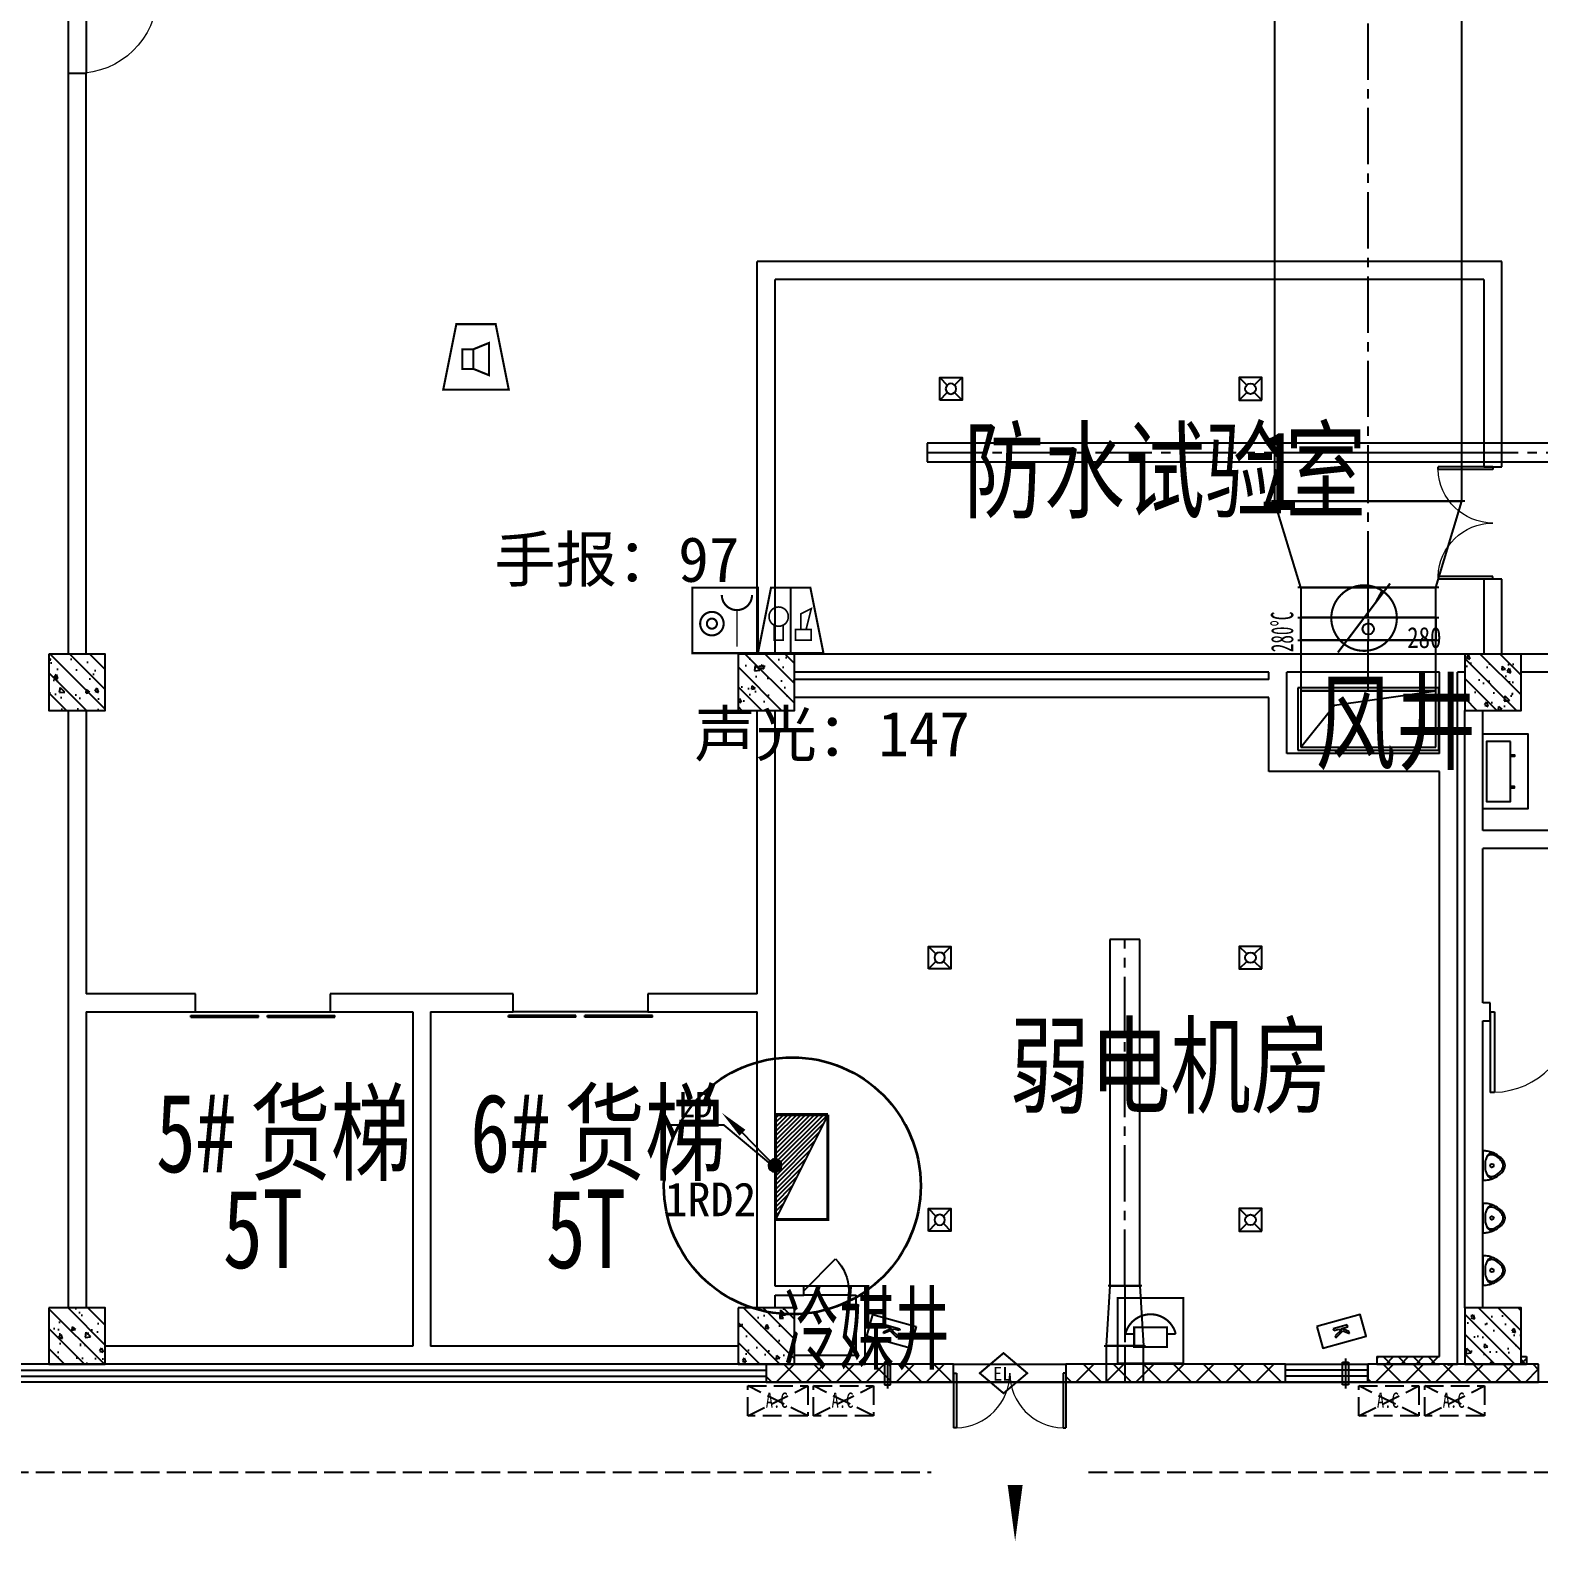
# Model space of a CAD drawing. Header units: millimetres. Extents: x -633009578 to 5705885, y -633235091 to 2571734.
# Drawn here: x 3639297 to 3659430, y 2057773 to 2078035 of the extents above; entities that cross this region are included whole.
import ezdxf
from ezdxf.enums import TextEntityAlignment as Align

# ---------------------------------------------------------------- set-up
doc = ezdxf.new("R2010")
doc.units = ezdxf.units.MM
doc.header["$LTSCALE"] = 1000
doc.header["$MEASUREMENT"] = 0
doc.linetypes.add('CENTER2', pattern=[1.125, 0.75, -0.125, 0.125, -0.125])
doc.linetypes.add('DASH', pattern=[0.35, 0.25, -0.1])
doc.layers.get('0').update_dxf_attribs({"color": 9})
for name, color, linetype in [('000000000000电气', 7, 'Continuous'), ('A-COLUM(柱)', 255, 'Continuous'), ('A-DI-S(箭头)', 76, 'Continuous'), ('A-DOOR(门）', 4, 'Continuous'), ('A-EQPM(设备)', 15, 'Continuous'), ('A-F-AREA(计算)', 5, 'Continuous'), ('A-HATH(填充)', 8, 'Continuous'), ('A-LM-QPM(设备)', 8, 'Continuous'), ('A-LVTY(厨卫)', 8, 'Continuous'), ('A-ST-O(室外)', 54, 'Continuous'), ('A-TEXT(房间)', 243, 'Continuous'), ('A-WALL(墙)', 255, 'Continuous'), ('A-WINDOW（窗）', 4, 'Continuous'), ('DUCT-排烟中心线', 5, 'CENTER2'), ('DUCT-排烟法兰', 4, 'Continuous'), ('DUCT-排烟管', 2, 'Continuous'), ('DUCT-排烟管立管', 2, 'Continuous'), ('DUCT-排烟管端线', 4, 'Continuous'), ('DUCT-排烟阀门', 7, 'Continuous'), ('DUCT-排风中心线', 5, 'CENTER2'), ('DUCT-排风法兰', 2, 'Continuous'), ('DUCT-排风管', 31, 'Continuous'), ('DUCT-排风管端线', 2, 'Continuous'), ('H-Dev', 4, 'Continuous'), ('hvac-hide', 8, 'Continuous'), ('WALL', 9, 'Continuous'), ('电-弱电平面-箭头', 3, 'Continuous'), ('电-强电平面-标注', 3, 'Continuous'), ('设备-安防', 3, 'Continuous'), ('设备-消防', 3, 'Continuous'), ('设备-箱柜', 3, 'Continuous')]:
    doc.layers.add(name, color=color, linetype=linetype)
doc.styles.add('_TCH', font='simhei.ttf', dxfattribs={"width": 0.75, "bigfont": 'hztxt.shx'})
doc.styles.add('_TCH_DIM', font='simhei.ttf', dxfattribs={"width": 0.8, "bigfont": 'hztxt.shx'})
doc.styles.add('_TEL_DIM', font='simhei.ttf', dxfattribs={"height": 3.5, "bigfont": 'HZTXT'})
doc.styles.add('_THVAC_DIM', font='simhei.ttf', dxfattribs={"width": 0.8, "height": 3.5, "bigfont": 'HZTXT'})
doc.styles.add('ELEC-DIM', font='simhei.ttf')
doc.styles.add('IDQSTYLE', font='simhei.ttf', dxfattribs={"width": 0.707, "bigfont": 'hztxt.shx'})
doc.styles.get("Standard").update_dxf_attribs({"font": 'simhei.ttf', "bigfont": 'hztxt.shx'})
doc.styles.add('TXT', font='simhei.ttf', dxfattribs={"width": 0.8, "bigfont": 'hztxt.shx'})
doc.styles.add('宋体', font='simhei.ttf')
pattern_1 = [(45, (1102421.475196055, 677964.29318137), (-200.0002033111466, 200.0002033111467), []), (135, (1102421.475196055, 677964.29318137), (-200.0002033111467, -200.0002033111466), [])]
pattern_2 = [(45, (1102321.475196055, 677964.29318137), (-100.0001016555733, 100.0001016555733), []), (135, (1102321.475196055, 677964.29318137), (-100.0001016555733, -100.0001016555733), [])]

# ---------------------------------------------------------------- blocks, each defined once
blk = doc.blocks.new('*X123')
at = {"color": 0, "linetype": 'Continuous'}
for p, q in [((236.8433150387835, 319.9990725063215), (241.4210886051158, 324.5768460726538)), ((237.2675791074955, 319.9990725063215), (242.2655414724513, 324.9970348712774)), ((237.6918431762074, 319.9990725063215), (242.2655414724513, 324.5727708025654)), ((235.1462587639358, 319.9990725063215), (238.0269760554204, 322.8797897978061)), ((235.5705228326477, 319.9990725063215), (238.8755041928442, 323.304053866518)), ((235.9947869013596, 319.9990725063215), (239.7240323302681, 323.7283179352299)), ((236.4190509700716, 319.9990725063215), (240.5725604676919, 324.1525820039419)), ((238.1161072449193, 319.9990725063215), (242.2655414724513, 324.1485067338535)), ((238.5403713136312, 319.9990725063215), (242.2655414724513, 323.7242426651416)), ((238.9646353823431, 319.9990725063215), (242.2655414724513, 323.2999785964296)), ((239.3888994510551, 319.9990725063215), (242.2655414724513, 322.8757145277177)), ((233.8734665578, 319.9990725063215), (235.4813916431488, 321.6069975916703)), ((234.297730626512, 319.9990725063215), (236.3299197805727, 322.0312616603822)), ((234.7219946952239, 319.9990725063215), (237.1784479179965, 322.4555257290941)), ((239.813163519767, 319.9990725063215), (242.2655414724513, 322.4514504590058)), ((240.2374275884789, 319.9990725063215), (242.2655414724513, 322.0271863902939)), ((240.6616916571909, 319.9990725063215), (242.2655414724513, 321.6029223215819)), ((232.6006743516642, 319.9990725063215), (232.9358072308772, 320.3342053855345)), ((233.0249384203761, 319.9990725063215), (233.7843353683011, 320.7584694542464)), ((233.4492024890881, 319.9990725063215), (234.6328635057249, 321.1827335229584)), ((241.0859557259028, 319.9990725063215), (242.2655414724513, 321.17865825287)), ((241.5102197946147, 319.9990725063215), (242.2655414724513, 320.7543941841581)), ((241.9344838633266, 319.9990725063215), (242.2655414724513, 320.3301301154461))]:
    blk.add_line(p, q, dxfattribs=at)
blk = doc.blocks.new('HC000431')
at = {"color": 0, "linetype": 'Continuous'}
blk.add_line((5, 2.5), (-5, -2.5), dxfattribs=at)
at = {"color": 0, "linetype": 'Continuous', "const_width": 0.3}
for points in [[(5, 2.5), (-5, 2.5), (-5, -2.5)], [(-5, -2.5), (5, -2.5), (5, 2.5)]]:
    blk.add_lwpolyline(points, dxfattribs=at)
at = {"color": 0, "linetype": 'Continuous'}
blk.add_blockref('*X123', (-237.2655414724513, -322.4990725063215), dxfattribs=at)
at = {"color": 0, "style": 'IDQSTYLE', "width": 0.7}
blk.add_attdef('PSFHATT', (7.000000000000028, -2.5), '', height=2.5, dxfattribs=at)
blk = doc.blocks.new('HC001230')
at = {"color": 0, "linetype": 'Continuous', "const_width": 0.2}
blk.add_lwpolyline([(-3.125, 3.125), (3.125, 3.125), (3.125, -3.125), (-3.125, -3.125)], close=True, dxfattribs=at)
for points in [[(-1.749999999999972, 0.8473639094686121, -0.1989123673796602), (1.4210854715202e-14, 1.57223764362152, -0.1989123673796619), (1.750000000000028, 0.8473639094686121, -0.1359723361279837), (2.401072989950848, -0.3027623563785085, -0.1989123673796581)], [(-2.401072989951189, -0.3027623563785085, -0.1359723361280036), (-1.749999999999972, 0.8473639094686121, -0.1989123673796602)]]:
    blk.add_lwpolyline(points, format="xyb", dxfattribs=at)
for points in [[(-1.5625, 0.32223764362152), (1.5625, 0.32223764362152), (1.5625, -1.55276235637848), (-1.5625, -1.55276235637848), (-1.5625, 0.32223764362152)], [(-2.40107298995126, -0.3027623563785085), (-1.5625, -0.30276235637848)], [(1.5625, -0.30276235637848), (2.401072989950791, -0.3027623563785085)]]:
    blk.add_lwpolyline(points, dxfattribs=at)
at = {"color": 0, "style": 'IDQSTYLE', "width": 0.7}
blk.add_attdef('PSFHATT', (5.125, -3.125), '', height=2.5, dxfattribs=at)
blk = doc.blocks.new('HC001213')
at = {"color": 0, "linetype": 'Continuous', "const_width": 0.2}
blk.add_lwpolyline([(-1.875, 3.125), (1.875, 3.125), (3.125, -3.125), (-3.125, -3.125)], close=True, dxfattribs=at)
for points in [[(-0.243653517016746, 0.7382802506738564), (1.231346482983254, 1.338280250673856), (1.231346482983254, -1.736719749326144), (-0.243653517016746, -1.136719749326144)], [(-1.293653517016746, 0.7382802506738564), (-0.243653517016746, 0.7382802506738564), (-0.243653517016746, -1.136719749326144), (-1.293653517016746, -1.136719749326144), (-1.293653517016746, 0.7382802506738564)]]:
    blk.add_lwpolyline(points, dxfattribs=at)
at = {"color": 0, "style": 'IDQSTYLE', "width": 0.7}
blk.add_attdef('PSFHATT', (5.125, -3.125), '', height=2.5, dxfattribs=at)
blk = doc.blocks.new('HC001212')
at = {"color": 0, "linetype": 'Continuous', "const_width": 0.2}
blk.add_lwpolyline([(-1.875, 3.125), (1.875, 3.125), (3.125, -3.125), (-3.125, -3.125)], close=True, dxfattribs=at)
at = {"color": 0, "linetype": 'Continuous'}
for points, const_width in [([(0, 3.125), (0, -3.125)], 0.2), ([(-1.459485991813081, -0.8805239327332393), (-1.95948599181308, 1.119476067266761), (-0.9594859918130805, 0.619476067266761), (-0.9594859918130805, -0.8805239327332393)], 0.16), ([(-1.959485991813081, -1.880523932733239), (-1.95948599181308, -0.8805239327332393), (-0.4594859918130805, -0.8805239327332393), (-0.4594859918130805, -1.880523932733239), (-1.959485991813081, -1.880523932733239)], 0.16), ([(0.7290485194275803, -0.380523932733239), (0.7290485194281489, -1.880523932733239), (1.569048519428149, -1.880523932733239), (1.569048519430491, -0.380523932733239)], 0.16)]:
    blk.add_lwpolyline(points, dxfattribs=dict(at, const_width=const_width))
at = {"color": 0, "linetype": 'Continuous', "const_width": 0.16}
blk.add_lwpolyline([(1.799048519428144, -0.2905239327332435, 0.1989123673796631), (2.068287334970649, 0.3594760672667566, 0.1989123673796631), (1.799048519428145, 1.009476067266757, 0.1989123673796404), (1.149048519428189, 1.278714882809276, 0.1989123673796654), (0.4990485194281443, 1.009476067266757, 0.198912367379653), (0.2298097038856248, 0.3594760672667572, 0.1989123673796529), (0.4990485194281444, -0.2905239327332433, 0.1989123673796571), (1.14904851942816, -0.5597627482757622, 0.1989123673796488)], format="xyb", close=True, dxfattribs=at)
at = {"color": 0, "style": 'IDQSTYLE', "width": 0.7}
blk.add_attdef('PSFHATT', (5.125, -3.125), '', height=2.5, dxfattribs=at)
blk = doc.blocks.new('HC001208')
at = {"color": 0, "linetype": 'Continuous', "const_width": 0.2}
blk.add_lwpolyline([(-3.125, 3.125), (3.125, 3.125), (3.125, -3.125), (-3.125, -3.125)], close=True, dxfattribs=at)
blk.add_lwpolyline([(-2.560875308812533, 2.421549273106315, 0.198912367379651), (-2.13910907372117, 1.40331550819771, 0.1989123673796632), (-1.120875308812534, 0.9815492731063138, 0.1989123673796561), (-0.1026415439039181, 1.403315508197666, 0.1989123673796525), (0.3191246911874668, 2.421549273106313)], format="xyb", dxfattribs=at)
at = {"color": 0, "linetype": 'Continuous', "const_width": 0.128}
blk.add_lwpolyline([(-1.120875308812544, 0.9815492731063138), (-1.120875308812535, -2.518826738720627)], dxfattribs=at)
at = {"color": 0, "linetype": 'Continuous', "const_width": 0.2}
for points in [[(2.383210274305692, -0.3093507400644881, 0.9999999999999997), (0.1432102743056918, -0.3093507400644877, 0.9999999999999999)], [(0.7832102743056915, -0.3093507400644884, 0.9999999999999994), (1.743210274305692, -0.3093507400644881, 0.9999999999999994)]]:
    blk.add_lwpolyline(points, format="xyb", close=True, dxfattribs=at)
at = {"color": 0, "style": 'IDQSTYLE', "width": 0.7}
blk.add_attdef('PSFHATT', (5.125, -3.125), '', height=2.5, dxfattribs=at)
blk = doc.blocks.new('HC001303')
at = {"color": 0, "linetype": 'Continuous'}
blk.add_line((1.147673841419251, 1.538953517481514), (1.735401947549264, 2.599742189978989), dxfattribs=at)
at = {"color": 0, "linetype": 'Continuous', "const_width": 0.2}
blk.add_lwpolyline([(2.673745217742495e-14, -3.125, 0.1989123673796571), (2.209708691207992, -2.209708691207937, 0.1989123673796571), (3.125000000000028, -4.323120637516818e-16, 0.1989123673796568), (2.209708691207993, 2.209708691207993, 0.1989123673796569), (2.841876514387939e-14, 3.125, 0.1989123673796569), (-2.209708691207936, 2.209708691207994, 0.1989123673796568), (-3.124999999999972, 2.10353517373855e-15, 0.1989123673796572), (-2.209708691207937, -2.209708691207936, 0.1989123673796571)], format="xyb", close=True, dxfattribs=at)
blk.add_lwpolyline([(-2.500110713345594, -3.281016827298258), (2.47847216535268, 3.297393019579605)], dxfattribs=at)
at = {"color": 0, "style": 'IDQSTYLE', "width": 0.7}
for tag, p in [('280', (4.109408226946883, -2.854615367737885)), ('PSFHATT', (5.125000010000028, -3.281016827298258))]:
    blk.add_attdef(tag, p, '', height=2, dxfattribs=at)
blk = doc.blocks.new('*X130')
at = {"color": 0, "linetype": 'Continuous'}
for p, q in [((192.587376364835, 446.7215535232801), (193.8713933576327, 448.0055705160779)), ((192.6509968705344, 446.3609099602676), (194.2320369206452, 447.9419500103785)), ((192.6864539319484, 447.2448951591055), (193.3480517218074, 447.9064929489645)), ((192.7889704286661, 446.0746194496875), (194.5183274312254, 447.8039764522467)), ((192.9823694457329, 445.8437543980423), (194.7491924828706, 447.61057743518)), ((193.2275231399996, 445.664644023597), (194.9283028573159, 447.3654237409133)), ((193.5311577474, 445.5440145622856), (195.0489323186273, 447.0617891335129)), ((193.9202347052458, 445.5088274514194), (195.0841194294935, 446.6727121756671)), ((194.6075199946775, 445.7718486721392), (194.8210982087737, 445.9854268862354))]:
    blk.add_line(p, q, dxfattribs=at)
blk = doc.blocks.new('HC001441')
at = {"color": 0, "linetype": 'Continuous'}
blk.add_line((0, -0.05776119327242668), (3.105492900474815, 3.117216328523909), dxfattribs=at)
blk.add_lwpolyline([(3.105492900474815, 3.117216328523909, 0.8, 0, 0), (5.057392361378561, 5.003787405167827, 0, 0, 0)], format="xyseb", dxfattribs=at)
blk.add_circle((0, 0), 0.625, dxfattribs=at)
at = {"color": 0, "linetype": 'Continuous', "xscale": 0.5, "yscale": 0.5, "zscale": 0.5}
blk.add_blockref('*X130', (-96.91845018383279, -223.3780232566237), dxfattribs=at)
at = {"color": 0, "style": 'IDQSTYLE', "width": 0.7}
blk.add_attdef('PSFHATT', (7.057392361378561, -0.62500001), '', height=2.5, dxfattribs=at)
blk = doc.blocks.new('$equip$00002474')
for p, q in [((-0.519992380955955, 1.000000338535756e-05), (7.619048119522631e-06, 0.4400100000020757)), ((7.619048119522631e-06, 0.4400100000020757), (0.5200076190521941, 1.000000338535756e-05)), ((7.619048119522631e-06, -0.4399899999989429), (-0.519992380955955, 1.000000338535756e-05)), ((0.5200076190521941, 1.000000338535756e-05), (7.619048119522631e-06, -0.4399899999989429))]:
    blk.add_line(p, q)
at = {"const_width": 0.04}
blk.add_lwpolyline([(7.619048119522631e-06, 0.4400100000020757), (-0.519992380955955, 1.000000338535756e-05), (7.619048119522631e-06, -0.4399899999989429), (0.5200076190521941, 1.000000338535756e-05), (7.619048119522631e-06, 0.4400100000020757), (-0.519992380955955, 1.000000338535756e-05)], dxfattribs=at)
for p in [(7.619048119522631e-06, 0.4400100000020757), (-0.519992380955955, 1.000000338535756e-05), (0.5200076190521941, 1.000000338535756e-05), (7.619048119522631e-06, -0.4399899999989429)]:
    blk.add_point(p)
at = {"color": 7, "style": '_TEL_DIM'}
blk.add_attdef('$TEXT$', text='', height=0.3, dxfattribs=at).set_placement((0.02805548798642121, 0.01213281898526475), align=Align.MIDDLE_CENTER)
at = {"color": 7, "style": '_TEL_DIM', "flags": 1}
blk.add_attdef('A', text='', height=2e-05, dxfattribs=at).set_placement((0, 0), align=Align.MIDDLE_CENTER)
blk = doc.blocks.new('开水器aaa')
at = {"layer": 'A-LVTY(厨卫)'}
for points in [[(7453607.282514825, -191465.6006925891), (7454607.282514825, -191465.6006925891), (7454607.282514825, -192065.6006983465), (7453607.282514825, -192065.6006983465)], [(7454507.282514825, -191836.1650642345), (7454507.282514825, -191516.1650642345), (7453707.282514825, -191516.1650642345), (7453707.282514825, -191836.1650642345)], [(7453887.282514825, -191836.1650642345), (7453887.282514825, -191886.1650642345), (7453907.282514825, -191886.1650642345), (7453907.282514825, -191836.1650642345)], [(7454327.282514825, -191836.1650642345), (7454327.282514825, -191886.1650642345), (7454307.282514825, -191886.1650642345), (7454307.282514825, -191836.1650642345)]]:
    blk.add_lwpolyline(points, close=True, dxfattribs=at)
blk = doc.blocks.new('$plan$00000387')
for points in [[(-195.1053413768082, -0.0007896247711869364), (195.1053413768082, 0.0007896247707321891, -0.056281), (192.2349483853259, -62.07158893748328, -0.051243), (175.2703486377404, -125.5748806645047, -0.047086), (143.6831082538288, -189.724628874892, -0.038643), (109.2489721777902, -237.0609902997553, -0.050944), (77.11679163034205, -267.7759659795192, -0.073316), (36.52038586093977, -290.7338367186967, -0.092337), (0.001018339326947171, -297.5362265440604, -0.092337), (-36.51803354920821, -290.7341323159712, -0.073316), (-77.11462417741222, -267.776590178973, -0.050944), (-109.2474259731857, -237.0618745823472, -0.038643), (-143.6819452275654, -189.7257908973352, -0.047086), (-175.269704824098, -125.5762993672297, -0.051243), (-192.2348186147988, -62.07314493917374, -0.056281)], [(0.0004063761161887669, -146.3291454144546, 0.999985), (0.0002089799604618747, -97.55313528460101, 0.999985)]]:
    blk.add_lwpolyline(points, format="xyb", close=True)
for points in [[(-169.3906686580854, -140.1226315288268, -0.078162), (-170.9980199055512, -114.6377667698976, -0.158684), (-159.1263041735847, -87.15485956814655, -0.087457), (-117.404978437914, -53.84085994681891, -0.073385), (-70.49119853318143, -36.56470876068397, -0.051629), (0.0003042701246158686, -29.26612660759247), (0.0003042701246158686, -29.26612660759247, -0.051629), (70.49149449189827, -36.56413818386, -0.073385), (117.4050415866323, -53.83990962471171, -0.087457), (159.1270096202247, -87.15357250312127, -0.158684), (170.9989478331345, -114.6363836417117, -0.078162), (169.3918028553499, -140.1212604160505)], [(117.0630501052547, -53.65384373908455, -0.099174), (138.5356947175851, -84.86577428893679, -0.110283), (144.8304822659725, -118.461657304113, -0.092873), (136.0170142026468, -157.9354627454745, -0.05733), (119.0399966660161, -187.626263302564, -0.037877), (85.37168024390257, -226.8225566132141, -0.072182), (35.33205354717484, -264.1794573646985, -0.124936), (0.001291311165005027, -273.1480356215775), (0.001291311165005027, -273.1480356215775, -0.124936), (-35.32991617790412, -264.1797433356796, -0.072182), (-85.36984427394054, -226.8232476352587, -0.037877), (-119.0384779452529, -187.6272268447183, -0.05733), (-136.0157358103124, -157.9365637070459, -0.092873), (-144.8298950764129, -118.4628296054302, -0.110283), (-138.5353804395845, -84.8668946738876, -0.099174), (-117.0629874684723, -53.65479130090807)]]:
    blk.add_lwpolyline(points, format="xyb")
blk = doc.blocks.new('VdFDAFDFfasdgfswgre')
at = {"layer": 'A-LM-QPM(设备)'}
for p, q in [((-18.82899837940931, -406.182118716184), (32.44091908354312, -219.865729555022)), ((26.97990751266479, -333.232229411602), (5.094279481098056, -412.765245873481)), ((49.2817729152739, -324.0305588338524), (26.97990751266479, -333.232229411602)), ((26.97990751266479, -333.232229411602), (49.2817729152739, -324.0305588338524)), ((67.04131023027003, -429.8116214922629), (26.97990751266479, -333.232229411602)), ((32.44091908354312, -219.865729555022), (56.36419694311917, -226.448856712319)), ((56.36419694311917, -226.448856712319), (37.18157476373017, -296.1590703437105)), ((37.18157476373017, -296.1590703437105), (49.2817729152739, -324.0305588338524)), ((49.2817729152739, -324.0305588338524), (125.9159782715142, -245.5878820237704)), ((153.1663345098495, -253.0865434217267), (58.93851659074426, -349.0140868732706)), ((58.93851659074426, -349.0140868732706), (97.61874484550208, -438.2258171304129)), ((125.9159782715142, -245.5878820237704), (153.1663345098495, -253.0865434217267)), ((5.094279481098056, -412.765245873481), (-18.82899837940931, -406.182118716184)), ((97.61874484550208, -438.2258171304129), (67.04131023027003, -429.8116214922629))]:
    blk.add_line(p, q, dxfattribs=at)
blk.add_lwpolyline([(0, 0), (289.248551459983, -79.59444376500323), (130.0596639309078, -658.0915466849692), (-159.1888875309378, -578.4971029208973)], close=True, dxfattribs=at)
blk = doc.blocks.new('31231')
at = {"layer": 'A-EQPM(设备)', "linetype": 'DASH', "ltscale": 500}
blk.add_lwpolyline([(46963.81837394973, 1033204.040788963), (46963.81837394973, 1032804.040788963)], dxfattribs=at)
blk.add_lwpolyline([(46923.81837394973, 1033154.040788963), (47003.81837394973, 1033154.040788963), (47003.81837394973, 1032854.040788963), (46923.81837394973, 1032854.040788963)], close=True, dxfattribs=at)
blk = doc.blocks.new('1fdasdas')
at = {"layer": 'A-EQPM(设备)', "linetype": 'DASH'}
for p, q in [((800.000240216963, -0.0003133723512291908), (0.0002401703968644142, 399.9996865927242)), ((0.0002401703968644142, -0.0003133723512291908), (800.000240216963, 399.9996865927242))]:
    blk.add_line(p, q, dxfattribs=at)
blk.add_lwpolyline([(0.0002401703968644142, 399.9996865927242), (800.000240216963, 399.9996865927242), (800.000240216963, -0.0003133723512291908), (0.0002401703968644142, -0.0003133723512291908)], close=True, dxfattribs=at)
at = {"layer": 'A-EQPM(设备)', "style": '_TCH_DIM', "width": 0.7058823529411765}
blk.add_text('A.C', height=204, dxfattribs=at).set_placement((239.6609672275372, 108.2505295248702))
blk = doc.blocks.new('$DorLib2D$00000002')
for p, q in [((-0.5, -5.684341886080802e-17), (-0.5000000000000007, 0.4875)), ((-0.4750000000000007, 0.4875), (-0.5000000000000007, 0.4875)), ((-0.475, -2.842170943040401e-17), (-0.4750000000000007, 0.4875)), ((0.475, -2.842170943040401e-17), (0.4750000000000007, 0.4875)), ((0.4750000000000007, 0.4875), (0.5000000000000007, 0.4875)), ((0.5, -5.684341886080802e-17), (0.5000000000000007, 0.4875)), ((-0.5, -5.684341886080802e-17), (-0.475, -2.842170943040401e-17)), ((0.5, -5.684341886080802e-17), (0.475, -2.842170943040401e-17))]:
    blk.add_line(p, q)
at = {"lineweight": 13}
for centre, start, end in [((-0.4875, -4.263256414560601e-17), 0, 88.53071641864632), ((0.4875, -4.263256414560601e-17), 91.4692835813537, 180)]:
    blk.add_arc(centre, 0.4875, start, end, dxfattribs=at)
blk = doc.blocks.new('$TCHSYS$WIN2D')
for p, q in [((-0.5, 0.5), (0.5, 0.5)), ((-0.5, 0.5), (-0.4999999999999999, -0.5)), ((0.5, 0.5), (0.4999999999999998, -0.5)), ((0.5, 0.1666666666666666), (-0.5, 0.1666666666666666)), ((0.5, -0.1666666666666667), (-0.5, -0.1666666666666667)), ((-0.4999999999999999, -0.5), (0.5, -0.5))]:
    blk.add_line(p, q)
blk = doc.blocks.new('$DorLib2D$00000114')
at = {"color": 0}
blk.add_line((0.4999999999999964, 3.552713678800501e-15), (-0.2071067811864751, 0.7071067811864857), dxfattribs=at)
blk.add_arc((0.5000000000013856, -1.154631945610163e-12), 1.000000000001696, 135, 180, dxfattribs=at)
blk = doc.blocks.new('$DORLIB2D$00000127')
at = {"color": 0}
for points in [[(-0.5333333333328483, 0.7948983154366971), (-0.5333333333328483, 0.690405644187237)], [(-0.03333333333284827, 0.7948983154366971), (-0.5333333333328483, 0.7948983154366971)], [(-0.03333333333284827, 0.7948983154366971), (-0.03333333333284827, 0.690405644187237)], [(0.5333333333328483, 0.7948983154366971), (0.03333333333284827, 0.7948983154366971)], [(0.03333333333284827, 0.7948983154366971), (0.03333333333284827, 0.690405644187237)], [(0.5333333333328483, 0.7948983154366971), (0.5333333333328483, 0.690405644187237)], [(-0.03333333333284827, 0.690405644187237), (-0.5333333333328483, 0.690405644187237)], [(0.5333333333328483, 0.690405644187237), (0.03333333333284827, 0.690405644187237)], [(0.5, 0.4999999999999858), (-0.5, 0.4999999999999858)]]:
    blk.add_lwpolyline(points, dxfattribs=at)
blk = doc.blocks.new('$DorLib2D$00000001')
for p, q in [((0.45, 0.9750000000000001), (0.5000000000000002, 0.9750000000000001)), ((0.45, 0), (0.45, 0.9750000000000001)), ((0.5, 0), (0.5, 0.9750000000000001)), ((0.5, 0), (0.45, 0))]:
    blk.add_line(p, q)
at = {"lineweight": 13}
blk.add_arc((0.475, 0), 0.975, 91.4692835813538, 180, dxfattribs=at)
blk = doc.blocks.new('_FZH')
h = blk.add_hatch()
h.set_pattern_fill('钢筋混凝土', color=256, scale=0.1, style=0)
h.set_pattern_definition([(45, (0, 0), (-0.1767766952966369, 0.1767766952966369), []), (50, (0, 0), (0.7172601826007535, -0.06275213498259512), [0.07500000000000001, -0.8250000000000001]), (355, (0, 0), (-0.138751333613, 0.7521921337000119), [0.06, -0.66]), (100.4514, (0.05977168000000001, -0.00522934), (0.5785093817140216, 0.6894395420609536), [0.06374019, -0.701142112]), (46.1842, (0, 0.2), (1.067241048625645, -0.1655190143290181), [0.1125, -1.2375]), (96.6356, (0.088936745, 0.186206693), (0.9346627055487033, 0.9741178709004418), [0.095610288, -1.051713]), (351.1842, (0, 0.2), (0.9346619451336272, 0.9741186009253247), [0.09000000000000001, -0.9900000000000001]), (21, (0.1, 0.15), (0.5969070521184617, -0.4026188906653388), [0.07500000000000001, -0.8250000000000001]), (326, (0.1, 0.15), (0.2433153319215824, 0.7251500450468529), [0.06, -0.66]), (71.4514, (0.149742233, 0.116448394), (0.84022262858149, 0.3225304967099524), [0.06374019, -0.701142112]), (37.50000000000001, (0, 0), (0.01215985531729062, 0.3328938538313115), [0, -0.652, 0, -0.67, 0, -0.6625000000000001]), (7.499999999999999, (0, 0), (0.2630695374421486, 0.3944117118823603), [0, -0.382, 0, -0.637, 0, -0.2525]), (-32.5, (-0.223, 0), (0.533822436172409, -0.02255487173437976), [0, -0.25, 0, -0.78, 0, -1.035]), (-42.5, (-0.323, 0), (0.5831861693423862, 0.1001049823323177), [0, -0.325, 0, -0.518, 0, -0.735])])
h.paths.add_polyline_path([(-0.5, -0.5), (0.5, -0.5), (0.5, 0.5), (-0.5, 0.5)])
blk.add_lwpolyline([(-0.5, -0.5), (0.5, -0.5), (0.5, 0.5), (-0.5, 0.5)], close=True)
blk = doc.blocks.new('bld')
for p, q in [((-149.9999999998836, 150), (-49.7184455517563, 49.71844555204734)), ((150, 150), (49.71844555233838, 49.71844555204734)), ((-49.7184455517563, -49.71844555204734), (-149.9999999998836, -150.0000000009313)), ((49.71844555233838, -49.71844555204734), (150, -150.0000000009313))]:
    blk.add_line(p, q)
blk.add_lwpolyline([(150, 150), (-149.9999999998836, 150), (-149.9999999998836, -150.0000000009313), (150, -150.0000000009313)], close=True)
blk.add_circle((0, 0), 70.3125)
blk = doc.blocks.new('00000594Cent')
at = {"lineweight": -2}
blk.add_line((-218.75, 1.4210854715202e-14), (218.75, 1.4210854715202e-14), dxfattribs=at)
at = {"color": 0, "linetype": 'ByBlock', "lineweight": -2}
blk.add_circle((0, 1.4210854715202e-14), 125, dxfattribs=at)
blk = doc.blocks.new('00000594Body')
at = {"color": 0, "linetype": 'ByBlock', "lineweight": -2}
for p, q in [((-250, -500), (-249.9999999999964, 500)), ((250, 500), (-250, 500)), ((250, -500), (250.0000000000036, 500)), ((-250, -500), (250, -500))]:
    blk.add_line(p, q, dxfattribs=at)

msp = doc.modelspace()

# ---------------------------------------------------------------- hatches: boundary and pattern name
at = {"layer": 'A-HATH(填充)'}
h = msp.add_hatch(dxfattribs=at)
h.set_pattern_fill('多孔材料', color=256, scale=50, style=0)
h.set_pattern_definition(pattern_2)
h.paths.add_polyline_path([(3657269.994031734, 2060234.629172626), (3658104.994034553, 2060234.62917239), (3658192.453359941, 2060282.09537204), (3658104.994031876, 2060334.629172896), (3657269.994031734, 2060334.629172626)])
h = msp.add_hatch(dxfattribs=at)
h.set_pattern_fill('多孔材料', color=256, scale=50, style=0)
h.set_pattern_definition(pattern_2)
h.paths.add_polyline_path([(3659194.99403178, 2060334.629172626), (3659194.99403178, 2060234.629172626), (3659269.994031734, 2060234.629172626), (3659269.994031734, 2060334.629172626)])
h = msp.add_hatch(dxfattribs=at)
h.set_pattern_fill('多孔材料', color=256, scale=100, style=0)
h.set_pattern_definition(pattern_1)
h.paths.add_polyline_path([(3649119.983631622, 2059994.629172632), (3651619.994030996, 2059994.629172632), (3651619.994030996, 2060234.629172623), (3649119.983631623, 2060234.629172623)])
h = msp.add_hatch(dxfattribs=at)
h.set_pattern_fill('多孔材料', color=256, scale=100, style=0)
h.set_pattern_definition(pattern_1)
h.paths.add_polyline_path([(3653119.994030996, 2059994.629172632), (3656049.994032522, 2059994.629172632), (3656049.994032522, 2060234.629172622), (3653119.994030996, 2060234.629172623)])
h = msp.add_hatch(dxfattribs=at)
h.set_pattern_fill('多孔材料', color=256, scale=100, style=0)
h.set_pattern_definition(pattern_1)
h.paths.add_polyline_path([(3657149.994032522, 2059994.629172632), (3659429.994031504, 2059994.629172632), (3659429.994031505, 2060234.629172622), (3657149.994032522, 2060234.629172622)])

# ---------------------------------------------------------------- linework, layer by layer
at = {"layer": '000000000000电气', "color": 2, "lineweight": 35}
msp.add_circle((3649467.403877669, 2062614.252502452), 1714.535569525789, dxfattribs=at)
at = {"layer": 'A-DI-S(箭头)'}
msp.add_lwpolyline([(3652442.203828643, 2059535.563230831, 0, 0, 0), (3652442.203828643, 2057872.563230831, 0, 200, 0), (3652442.203828643, 2058622.563230831, 0, 0, 0)], format="xyseb", dxfattribs=at)
at = {"layer": 'A-DOOR(门）'}
for p, q in [((3639799.99403178, 2078559.629172243), (3639799.99403178, 2077459.629172243)), ((3640039.99403178, 2078559.629172243), (3640039.99403178, 2077459.629172243)), ((3650219.994031777, 2061274.629177374), (3649619.994031777, 2061274.629177366)), ((3650219.994031779, 2061154.629177374), (3649619.994031779, 2061154.629177366)), ((3651619.994031182, 2060234.629172625), (3653119.994031182, 2060234.629172625)), ((3651619.994031182, 2059994.629172625), (3653119.994031182, 2059994.629172625))]:
    msp.add_line(p, q, dxfattribs=at)
at = {"layer": 'A-F-AREA(计算)'}
msp.add_lwpolyline([(3534479.994031782, 2196074.629172625), (3668759.994031782, 2196074.629172625), (3668759.994031782, 2059994.629172625), (3534479.994031782, 2059994.629172625)], close=True, dxfattribs=at)
at = {"layer": 'A-ST-O(室外)', "linetype": 'DASH'}
for points in [[(3633769.993591441, 2058794.629172639), (3651319.994031182, 2058794.629172639)], [(3653419.994031182, 2058794.629172639), (3665969.993636564, 2058794.62917264)]]:
    msp.add_lwpolyline(points, dxfattribs=at)
at = {"layer": 'A-WALL(墙)'}
for p, q in [((3640039.994031825, 2077459.629172276), (3639799.994031772, 2077459.629172276)), ((3639799.994031772, 2077459.629172276), (3639799.994031783, 2069709.629172256)), ((3640039.994031792, 2069709.629172256), (3640039.994031825, 2077459.629172276)), ((3648999.994031749, 2069709.629172256), (3648999.994031821, 2074949.629172648)), ((3658939.994031734, 2074949.629172648), (3648999.994031821, 2074949.629172648)), ((3658939.99403176, 2072209.629172784), (3658939.994031734, 2074949.629172648)), ((3649239.994031735, 2069709.629172638), (3649239.994031733, 2074709.629172648)), ((3658699.994031829, 2074709.629172648), (3649239.994031733, 2074709.629172648)), ((3658699.994031829, 2074709.629172648), (3658699.994031786, 2072209.629172784)), ((3658699.994031786, 2072209.629172784), (3658939.99403176, 2072209.629172784)), ((3658939.994031774, 2070709.629172276), (3658699.994031786, 2070709.629172276)), ((3658699.994031786, 2070709.629172276), (3658699.994031829, 2069709.629173004)), ((3658939.99403178, 2069709.629172628), (3658939.994031774, 2070709.629172276)), ((3655949.994031762, 2069709.629172625), (3649494.994031341, 2069709.629172571)), ((3658224.994031835, 2069709.629172625), (3655949.994031762, 2069709.629172625)), ((3658444.994031993, 2069709.629172969), (3658224.994031835, 2069709.629172625)), ((3661909.994031664, 2069709.629172711), (3659194.994031342, 2069709.629172521)), ((3655829.994030786, 2069469.629172637), (3649494.994031342, 2069469.629172571)), ((3655829.994030786, 2069369.629172637), (3649494.994031342, 2069369.629172603)), ((3655829.994030786, 2069369.629172637), (3655829.994030786, 2069469.629172637)), ((3656069.994031761, 2069249.629172625), (3656069.994032222, 2069469.629172598)), ((3658104.994031643, 2069469.629172598), (3656069.994032222, 2069469.629172598)), ((3658104.994031644, 2068384.629172568), (3658104.994031643, 2069469.629172598)), ((3658344.994031836, 2068264.629172632), (3658344.994032013, 2069469.629172239)), ((3658444.994031921, 2069469.629172239), (3658344.994032013, 2069469.629172239)), ((3661669.994031872, 2069469.629172711), (3659194.994031341, 2069469.629172652)), ((3656069.994031755, 2068384.629172568), (3656069.994031761, 2069249.629172625)), ((3639799.99403178, 2068959.629172626), (3639799.99403178, 2065054.629178433)), ((3640039.99403178, 2068959.629172626), (3640039.994031874, 2065174.629178374)), ((3648999.994031763, 2065174.629178301), (3648999.994031837, 2068959.629172907)), ((3649239.994031782, 2065054.62917835), (3649239.994031752, 2068959.629172907)), ((3655829.994031753, 2069129.629172636), (3649494.994031342, 2069129.629172605)), ((3655829.994031753, 2068144.62917279), (3655829.994031753, 2069129.629172636)), ((3658444.994031833, 2067234.629172623), (3658444.994031723, 2068959.629172907)), ((3658684.994031712, 2067354.629172627), (3658684.994031881, 2068959.629172907)), ((3658104.994031644, 2068384.629172568), (3656069.994031755, 2068384.629172568)), ((3658344.994031841, 2060334.629172626), (3658344.994031836, 2068264.629172632)), ((3658104.994031871, 2068144.62917279), (3655829.994031753, 2068144.62917279)), ((3658104.994031876, 2060334.629172896), (3658104.994031871, 2068144.62917279)), ((3661669.994031872, 2067354.629172627), (3658684.994031712, 2067354.629172627)), ((3658444.994031833, 2064934.629172623), (3658444.994031833, 2067234.629172623)), ((3658684.994031869, 2065054.629172733), (3658684.994031869, 2067114.629172623)), ((3661789.99403178, 2067114.629172623), (3658684.994031869, 2067114.629172623)), ((3641499.994031918, 2065174.629178375), (3640039.994031874, 2065174.629178374)), ((3641499.994031916, 2064934.629178528), (3641499.994031918, 2065174.629178375)), ((3644519.99403181, 2065174.629178391), (3643299.994031918, 2065174.629178381)), ((3643299.994031918, 2065174.629178381), (3643299.994031916, 2064934.629178512)), ((3645739.994031409, 2065174.62917832), (3644519.99403181, 2065174.629178391)), ((3645739.994031407, 2064934.629178399), (3645739.994031409, 2065174.62917832)), ((3648999.994031763, 2065174.629178301), (3647539.99403141, 2065174.629178284)), ((3647539.99403141, 2065174.629178284), (3647539.994031407, 2064934.629178382)), ((3639799.99403178, 2065054.629178433), (3639799.994031732, 2060984.629172907)), ((3640039.994031779, 2064934.629178482), (3640039.994031779, 2060984.629172907)), ((3640039.994031779, 2064934.629178482), (3641499.994031916, 2064934.629178528)), ((3643299.994031916, 2064934.629178512), (3644399.994031813, 2064934.629178443)), ((3644399.994031813, 2064934.629178443), (3644399.994031813, 2060474.629172609)), ((3644639.99403179, 2064934.629178446), (3645739.994031407, 2064934.629178399)), ((3644639.99403179, 2064934.629178446), (3644639.99403179, 2060474.62917258)), ((3647539.994031407, 2064934.629178382), (3648999.994031784, 2064934.629178406)), ((3648999.994031783, 2061154.62917736), (3648999.994031784, 2064934.629178406)), ((3649239.994031724, 2061274.629177391), (3649239.994031782, 2065054.62917835)), ((3658444.994031831, 2060984.629172907), (3658444.994031833, 2064934.629172623)), ((3658784.994032013, 2065054.629172656), (3658684.994031869, 2065054.629172733)), ((3658784.994032013, 2064814.629172741), (3658784.994032013, 2065054.629172656)), ((3658684.994031833, 2064814.629172728), (3658784.994032013, 2064814.629172741)), ((3658684.994031908, 2060984.629172907), (3658684.994031833, 2064814.629172728)), ((3649619.994032044, 2061274.629177446), (3649239.994031724, 2061274.629177391)), ((3649619.994032046, 2061154.629177281), (3649619.994032044, 2061274.629177446)), ((3650439.994031504, 2061274.629177407), (3650219.994032044, 2061274.629177453)), ((3650219.994032044, 2061274.629177453), (3650219.994032046, 2061154.629177289)), ((3650439.994031504, 2060234.629171847), (3650439.994031504, 2061274.629177407)), ((3648999.9940323, 2060984.629172256), (3648999.994031783, 2061154.62917736)), ((3649239.994031018, 2060984.629172256), (3649239.994031054, 2061154.629176984)), ((3649239.994031054, 2061154.629176984), (3649619.994032046, 2061154.629177281)), ((3650219.994032046, 2061154.629177289), (3650319.994031505, 2061154.629176998)), ((3650319.994031504, 2060354.629172544), (3650319.994031505, 2061154.629176998)), ((3644399.994031813, 2060474.629172609), (3640294.994031993, 2060474.629172478)), ((3648744.994031993, 2060474.629172706), (3644639.99403179, 2060474.62917258)), ((3649494.994031341, 2060354.629177534), (3650319.994031504, 2060354.629172544)), ((3657269.994031734, 2060334.629172626), (3658104.994031876, 2060334.629172896)), ((3657269.994031734, 2060334.629172626), (3657269.994031734, 2060234.629172626)), ((3658344.994031841, 2060234.62917264), (3658344.994031841, 2060334.629172626)), ((3659194.994031993, 2060334.629174615), (3659269.994031734, 2060334.629172626)), ((3659269.994031734, 2060334.629172626), (3659269.994031734, 2060234.629172626)), ((3644519.994031812, 2060234.629172599), (3640294.994031993, 2060234.629172466)), ((3648744.994031993, 2060234.629172779), (3644519.994031812, 2060234.629172599)), ((3649494.994031342, 2060234.629177669), (3650439.994031504, 2060234.629171847)), ((3657269.994031734, 2060234.629172626), (3658104.994034553, 2060234.62917239)), ((3658223.980904287, 2060223.649697286), (3658214.831341492, 2060224.493970247)), ((3658223.980904287, 2060223.649697286), (3658344.994031841, 2060234.62917264)), ((3659194.994031993, 2060234.62917215), (3659269.994031734, 2060234.629172626))]:
    msp.add_line(p, q, dxfattribs=at)
at = {"layer": 'DUCT-排烟中心线', "color": 8}
for p, q in [((3657155.578075978, 2071750.235106641), (3657155.578075978, 2091037.731632371)), ((3657155.578075978, 2070600.035106641), (3657155.578075978, 2071750.035106641)), ((3657155.578075978, 2070197.107944543), (3657155.578075978, 2070599.835106642)), ((3657155.578075978, 2069218.309814911), (3657155.578075978, 2069896.707944543))]:
    msp.add_line(p, q, dxfattribs=at)
at = {"layer": 'DUCT-排烟法兰', "color": 8}
for p, q in [((3658445.578075978, 2071750.135106641), (3655865.578075978, 2071750.135106641)), ((3658095.578075978, 2070599.935106642), (3656215.578075978, 2070599.935106642)), ((3656215.578075978, 2070197.007944543), (3658095.578075978, 2070197.007944543)), ((3656215.578075978, 2069896.807944543), (3658095.578075978, 2069896.807944543)), ((3656215.578075978, 2069258.309814911), (3656215.578075978, 2068428.309814911)), ((3656255.578075978, 2069258.309814911), (3656215.578075978, 2069258.309814911)), ((3658095.578075978, 2069258.309814911), (3658055.578075978, 2069258.309814911)), ((3658095.578075978, 2068428.309814911), (3658095.578075978, 2069258.309814911)), ((3656215.578075978, 2068428.309814911), (3658095.578075978, 2068428.309814911))]:
    msp.add_line(p, q, dxfattribs=at)
at = {"layer": 'DUCT-排烟管', "color": 8}
for p, q in [((3655905.578075978, 2091037.731632371), (3655905.578075978, 2071750.235106641)), ((3658405.578075978, 2071750.235106641), (3658405.578075978, 2091037.731632371)), ((3656255.578075978, 2070600.035106641), (3655905.578075978, 2071750.035106641)), ((3658055.578075978, 2070600.035106641), (3658405.578075978, 2071750.035106641)), ((3656255.578075978, 2070599.835106642), (3656255.578075978, 2070197.107944543)), ((3658055.578075978, 2070197.107944543), (3658055.578075978, 2070599.835106642)), ((3656255.578075978, 2069896.907944543), (3656255.578075978, 2070196.907944543)), ((3658055.578075978, 2070196.907944543), (3658055.578075978, 2069896.907944543)), ((3656255.578075978, 2069896.707944543), (3656255.578075978, 2069218.309814911)), ((3658055.578075978, 2069218.309814911), (3658055.578075978, 2069896.707944543)), ((3656255.578075978, 2069218.309814911), (3658055.578075978, 2069218.309814911))]:
    msp.add_line(p, q, dxfattribs=at)
at = {"layer": 'DUCT-排烟管立管', "color": 8}
for p, q in [((3658055.578075978, 2069218.309814911), (3656255.578075978, 2069218.309814911)), ((3656255.578075978, 2069218.309814911), (3656255.578075978, 2068468.309814911)), ((3658055.578075978, 2068468.309814911), (3658055.578075978, 2069218.309814911)), ((3656255.578075978, 2068468.309814911), (3658055.578075978, 2068468.309814911))]:
    msp.add_line(p, q, dxfattribs=at)
at = {"layer": 'DUCT-排烟管端线', "color": 8}
for p, q in [((3655905.578075978, 2071750.235106641), (3658405.578075978, 2071750.235106641)), ((3658405.578075978, 2071750.035106641), (3655905.578075978, 2071750.035106641)), ((3656255.578075978, 2070600.035106641), (3658055.578075978, 2070600.035106641)), ((3658055.578075978, 2070599.835106642), (3656255.578075978, 2070599.835106642)), ((3656255.578075978, 2070197.107944543), (3658055.578075978, 2070197.107944543)), ((3658055.578075978, 2070196.907944543), (3656255.578075978, 2070196.907944543)), ((3658055.578075978, 2069896.907944543), (3656255.578075978, 2069896.907944543)), ((3658055.578075978, 2069896.707944543), (3656255.578075978, 2069896.707944543)), ((3656705.578075978, 2069030.809814911), (3658055.578075978, 2069218.309814911)), ((3656255.578075978, 2068468.309814911), (3656705.578075978, 2069030.809814911))]:
    msp.add_line(p, q, dxfattribs=at)
at = {"layer": 'DUCT-排风中心线', "color": 8}
for p, q in [((3651266.038283233, 2072399.963116248), (3655905.578075978, 2072399.963116247)), ((3658405.578075978, 2072399.963116247), (3667787.548039627, 2072399.963116246)), ((3653907.528034538, 2061280.287213244), (3653907.528034538, 2065899.894449651)), ((3653907.528034538, 2061280.087213244), (3653907.528034538, 2060480.087213244)), ((3653907.528034538, 2060479.887213244), (3653907.528034538, 2059994.629172667))]:
    msp.add_line(p, q, dxfattribs=at)
at = {"layer": 'DUCT-排风法兰', "color": 8}
for p, q in [((3654132.528034538, 2061280.187213244), (3653682.528034538, 2061280.187213244)), ((3653632.528034538, 2060479.987213244), (3654182.528034538, 2060479.987213244))]:
    msp.add_line(p, q, dxfattribs=at)
at = {"layer": 'DUCT-排风管', "color": 8}
for p, q in [((3655905.578075978, 2072524.963116247), (3651266.038283233, 2072524.963116248)), ((3651266.038283233, 2072524.963116248), (3651266.038283233, 2072274.963116248)), ((3667787.548039627, 2072524.963116246), (3658405.578075978, 2072524.963116247)), ((3651266.038283233, 2072274.963116248), (3655905.578075978, 2072274.963116247)), ((3658405.578075978, 2072274.963116247), (3667787.548039627, 2072274.963116246)), ((3654107.528034538, 2065899.894449651), (3653707.528034538, 2065899.894449651)), ((3653707.528034538, 2065899.894449651), (3653707.528034538, 2061280.287213244)), ((3654107.528034538, 2061280.287213244), (3654107.528034538, 2065899.894449651)), ((3653707.528034538, 2061280.087213244), (3653657.528034538, 2060480.087213244)), ((3654107.528034538, 2061280.087213244), (3654157.528034538, 2060480.087213244)), ((3653657.528034538, 2060479.887213244), (3653657.528034538, 2059994.629172667)), ((3654157.528034538, 2059994.629172667), (3654157.528034538, 2060479.887213244)), ((3653657.528034538, 2059994.629172667), (3654157.528034538, 2059994.629172667))]:
    msp.add_line(p, q, dxfattribs=at)
at = {"layer": 'DUCT-排风管端线', "color": 8}
for p, q in [((3653707.528034538, 2061280.287213244), (3654107.528034538, 2061280.287213244)), ((3654107.528034538, 2061280.087213244), (3653707.528034538, 2061280.087213244)), ((3653657.528034538, 2060480.087213244), (3654157.528034538, 2060480.087213244)), ((3654157.528034538, 2060479.887213244), (3653657.528034538, 2060479.887213244))]:
    msp.add_line(p, q, dxfattribs=at)
at = {"layer": 'hvac-hide', "color": 8}
for p, q in [((3658405.578075978, 2072524.963116247), (3655905.578075978, 2072524.963116247)), ((3655905.578075978, 2072399.963116247), (3658405.578075978, 2072399.963116247)), ((3655905.578075978, 2072274.963116247), (3658405.578075978, 2072274.963116247)), ((3658055.578075978, 2069258.309814911), (3656255.578075978, 2069258.309814911))]:
    msp.add_line(p, q, dxfattribs=at)
at = {"layer": 'WALL'}
for p, q in [((3651619.994030996, 2060234.629172623), (3649119.983631623, 2060234.629172623)), ((3649119.983631623, 2060234.629172623), (3649119.983631622, 2059994.629172632)), ((3651619.994030996, 2059994.629172632), (3651619.994030996, 2060234.629172623)), ((3656049.994032522, 2060234.629172622), (3653119.994030996, 2060234.629172623)), ((3653119.994030996, 2060234.629172623), (3653119.994030996, 2059994.629172632)), ((3656049.994032522, 2059994.629172632), (3656049.994032522, 2060234.629172622)), ((3659429.994031505, 2060234.629172622), (3657149.994032522, 2060234.629172622)), ((3657149.994032522, 2060234.629172622), (3657149.994032522, 2059994.629172632)), ((3659429.994031504, 2059994.629172632), (3659429.994031505, 2060234.629172622)), ((3649119.983631622, 2059994.629172632), (3651619.994030996, 2059994.629172632)), ((3653119.994030996, 2059994.629172632), (3656049.994032522, 2059994.629172632)), ((3657149.994032522, 2059994.629172632), (3659429.994031504, 2059994.629172632))]:
    msp.add_line(p, q, dxfattribs=at)
at = {"layer": '电-强电平面-标注'}
for p, q in [((3648559.864260776, 2063422.28389833), (3647806.066792422, 2063422.28389833)), ((3649240.235684645, 2062855.233165947), (3648559.864260776, 2063422.28389833))]:
    msp.add_line(p, q, dxfattribs=at)

# ---------------------------------------------------------------- block references
at = {"layer": 'A-COLUM(柱)', "xscale": 750, "yscale": 750, "zscale": 750, "rotation": 270}
for p in [(3639919.99403178, 2069334.629172626), (3649119.99403178, 2069334.629172626), (3658819.99403178, 2069334.629172624), (3639919.99403178, 2060609.629172626), (3649119.99403178, 2060609.629172626), (3658819.99403178, 2060609.629172624)]:
    msp.add_blockref('_FZH', p, dxfattribs=at)
at = {"layer": 'A-DOOR(门）', "extrusion": (0, 0, -1)}
for name, p, xscale, yscale, zscale, rotation in [('$DorLib2D$00000001', (-3639919.99403178, 2078009.629172243), 1100, 1100, 1100, 90.00000000000001), ('$DorLib2D$00000002', (-3658819.99403178, 2071459.629172626), 1500, 1500, 1500, 270), ('$DORLIB2D$00000127', (-3642399.994031809, 2065054.62917841), -1800, 240, 1800, 180.0000000005162), ('$DorLib2D$00000002', (-3652369.994031182, 2060114.629172625), -1500, 1500, 1500, 180.0000000000016)]:
    msp.add_blockref(name, p, dxfattribs=dict(at, xscale=xscale, yscale=yscale, zscale=zscale, rotation=rotation))
at = {"layer": 'A-DOOR(门）'}
for name, p, xscale, yscale, zscale, rotation in [('$DORLIB2D$00000127', (3646639.994031735, 2065054.629178372), -1800, 240, 1800, 179.9999999994838), ('$DorLib2D$00000001', (3659334.994031847, 2064934.629172623), 1100, 1100, 1100, 180)]:
    msp.add_blockref(name, p, dxfattribs=dict(at, xscale=xscale, yscale=yscale, zscale=zscale, rotation=rotation))
at = {"layer": 'A-DOOR(门）', "xscale": -600, "yscale": 600, "zscale": 600}
msp.add_blockref('$DorLib2D$00000114', (3649919.994031778, 2061214.62917737), dxfattribs=at)
at = {"layer": 'A-EQPM(设备)', "color": 6, "xscale": -1}
msp.add_blockref('31231', (3697703.82681716, 1027105.903145489), dxfattribs=at)
at = {"layer": 'A-EQPM(设备)', "color": 6}
for name, p in [('31231', (3609886.175658709, 1027105.903145489)), ('1fdasdas', (3648872.923813328, 2059543.649869748)), ('1fdasdas', (3649750.835569005, 2059543.649869748)), ('1fdasdas', (3657031.086818104, 2059543.649869748)), ('1fdasdas', (3657908.99857378, 2059543.649869748))]:
    msp.add_blockref(name, p, dxfattribs=at)
at = {"layer": 'A-LM-QPM(设备)', "rotation": 270}
msp.add_blockref('VdFDAFDFfasdgfswgre', (3651121.416643477, 2060739.085930026), dxfattribs=at)
at = {"layer": 'A-LM-QPM(设备)', "xscale": -1, "rotation": 89.99999999999999}
msp.add_blockref('VdFDAFDFfasdgfswgre', (3656468.585832391, 2060739.085930026), dxfattribs=at)
at = {"layer": 'A-LVTY(厨卫)', "rotation": 89.99999999999993}
msp.add_blockref('开水器aaa', (3467219.393339274, -5385962.65334221), dxfattribs=at)
at = {"layer": 'A-LVTY(厨卫)', "xscale": -1, "rotation": 89.99999999999999}
for p in [(3658684.994821459, 2062884.629114524), (3658684.994821459, 2062184.629114524), (3658684.994821459, 2061484.629114524)]:
    msp.add_blockref('$plan$00000387', p, dxfattribs=at)
at = {"layer": 'A-WINDOW（窗）', "extrusion": (0, 0, -1), "xscale": 12000, "yscale": 240, "zscale": 12000}
msp.add_blockref('$TCHSYS$WIN2D', (-3643119.983631849, 2060114.629172625), dxfattribs=at)
at = {"layer": 'A-WINDOW（窗）', "xscale": -1100, "yscale": 240, "zscale": 1100, "rotation": 179.9999999999984}
msp.add_blockref('$TCHSYS$WIN2D', (3656599.994032575, 2060114.629172624), dxfattribs=at)
at = {"layer": 'DUCT-排烟阀门', "color": 8, "xscale": 0.6, "rotation": 270}
for name, yscale in [('00000594Body', 1.8), ('00000594Cent', 0.6)]:
    msp.add_blockref(name, (3657155.578075978, 2070046.907944543, 3000), dxfattribs=dict(at, yscale=yscale))
at = {"layer": 'H-Dev', "color": 8, "xscale": -1, "rotation": 89.99999999999997}
for p in [(3651584.775728628, 2073251.190449284, -2000), (3651434.775728628, 2065659.941167232, -2000), (3651434.775728628, 2062159.941167232, -2000)]:
    msp.add_blockref('bld', p, dxfattribs=at)
at = {"layer": 'H-Dev', "color": 8, "rotation": 270}
for p in [(3655583.575292428, 2073251.190449284, -2000), (3655583.575292428, 2065659.941167232, -2000), (3655583.575292428, 2062159.941167232, -2000)]:
    msp.add_blockref('bld', p, dxfattribs=at)
at = {"layer": '电-弱电平面-箭头', "color": 4, "xscale": -140, "yscale": 140, "zscale": 140}
msp.add_blockref('HC001441', (3649236.243837318, 2062886.953292521), dxfattribs=at)
at = {"layer": '设备-安防'}
ref = msp.add_blockref('$equip$00002474', (3652287.187578725, 2060113.704280656), dxfattribs=dict(at, xscale=607.5, yscale=607.5, zscale=607.5, rotation=180))
ref.add_attrib('$TEXT$', 'EL', dxfattribs={"layer": '0', "color": 7, "height": 182.25, "style": '_TEL_DIM'}).set_placement((3652270.143869924, 2060106.333593171), align=Align.MIDDLE_CENTER)
at = {"layer": '设备-消防', "yscale": 140, "zscale": 140}
for name, p, xscale in [('HC001213', (3645245.179952441, 2073675.849301946), 140), ('HC001208', (3648571.231150141, 2070160.352026016), -140), ('HC001212', (3649446.231150141, 2070160.352026016), -140), ('HC001230', (3654249.505613007, 2060680.238755909), 140)]:
    msp.add_blockref(name, p, dxfattribs=dict(at, xscale=xscale))
at = {"layer": '设备-消防'}
ref = msp.add_blockref('HC001303', (3657099.926184773, 2070191.380797923, 3000), dxfattribs=dict(at, xscale=140, yscale=140, zscale=140))
ref.add_attrib('280', '280', (3657675.243336546, 2069791.734646439, 3000), dxfattribs={"layer": '0', "color": 0, "height": 280, "width": 0.8})
at = {"layer": '设备-箱柜', "xscale": -140, "yscale": 140, "zscale": 140, "rotation": 270}
msp.add_blockref('HC000431', (3649592.29436572, 2062864.033478554), dxfattribs=at)

# ---------------------------------------------------------------- texts
at = {"layer": '000000000000电气', "color": 2, "lineweight": 35, "style": '宋体'}
msp.add_text('手报：97', height=600, dxfattribs=at).set_placement((3645489.464993696, 2070674.81157554))
at = {"layer": '000000000000电气', "color": 5, "lineweight": 35, "style": '宋体'}
msp.add_text('声光：147', height=600, dxfattribs=at).set_placement((3648159.69632958, 2068347.633243431))
at = {"layer": 'A-TEXT(房间)'}
for s, height, style, width, p in [('防水试验室', 1050, '_TCH', 0.75, (3651754.498938785, 2071635.726676987)), ('1', 1050, '_TCH', 0.75, (3655691.998938785, 2071635.726676987)), ('风井', 1050, '_TCH', 0.75, (3656450.071569986, 2068277.158988842)), ('弱电机房', 1050, '_TCH', 0.75, (3652365.992980349, 2063691.362304735)), ('货梯', 1050, '_TCH', 0.75, (3642230.637667196, 2062795.485491576)), ('货梯', 1050, '_TCH', 0.75, (3646426.526619209, 2062795.485491576)), ('5#', 1050, '_TCH', 0.75, (3640970.637667196, 2062795.485491576)), ('6#', 1050, '_TCH', 0.75, (3645166.526619209, 2062795.485491576)), ('5T', 1050, '_TCH', 0.75, (3641864.654195982, 2061516.204218109)), ('5T', 1050, '_TCH', 0.75, (3646175.555186352, 2061516.204218109)), ('冷媒井', 900, 'TXT', 0.6, (3649355.108671555, 2060261.320564731))]:
    msp.add_text(s, height=height, dxfattribs=dict(at, style=style, width=width)).set_placement(p)
at = {"layer": 'DUCT-排烟阀门', "color": 8, "style": '_THVAC_DIM', "width": 0.5647058823529412}
msp.add_text('280%%dC', height=297.5, rotation=90, dxfattribs=at).set_placement((3656154.395922961, 2069735.902329539, 3000))
at = {"layer": '电-强电平面-标注', "style": 'ELEC-DIM'}
for s, height, p in [('LD', 339.8734177215189, (3647940.876919005, 2063527.570396651)), ('1RD2', 450, (3647762.502471583, 2062208.807099247))]:
    msp.add_text(s, height=height, dxfattribs=at).set_placement(p)

doc.saveas('drawing.dxf')
